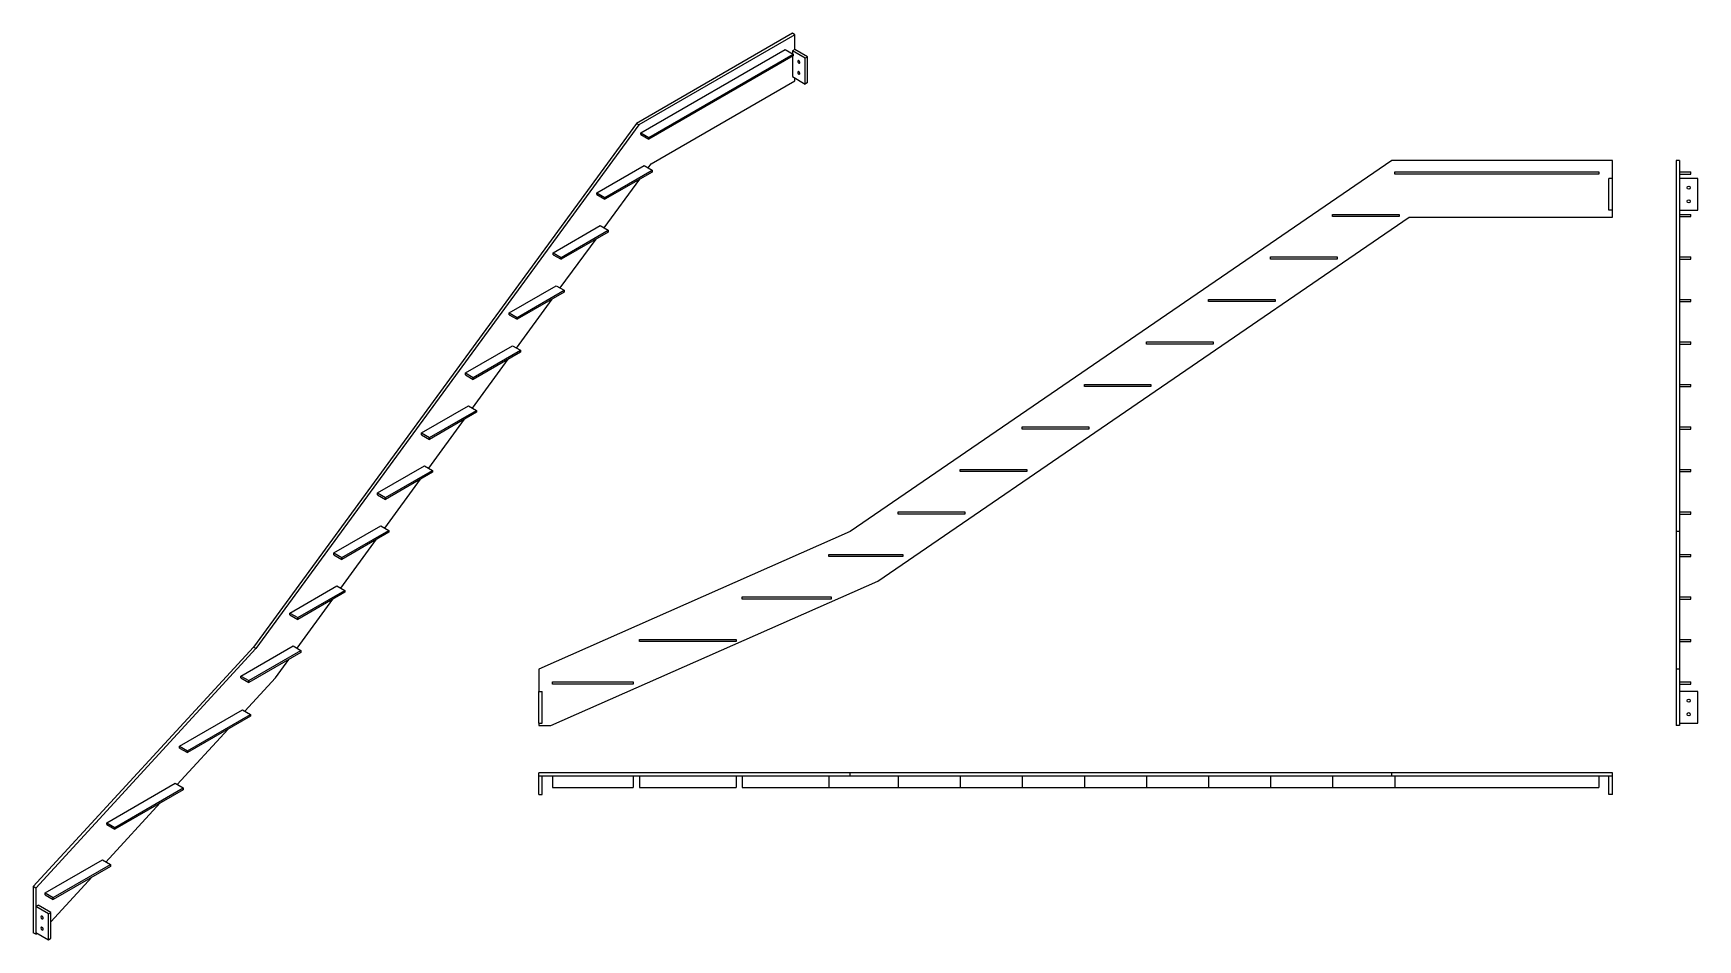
# Model space of a CAD drawing. Header units: millimetres. Extents: x -4693 to 2669, y -1587 to 2424.
import ezdxf

# ---------------------------------------------------------------- set-up
doc = ezdxf.new("R2010")
doc.units = ezdxf.units.MM
for name, color, linetype in [('ProjItem168', 7, 'CONTINUOUS'), ('ProjItem169', 7, 'CONTINUOUS'), ('ProjItem170', 7, 'CONTINUOUS'), ('ProjItem171', 7, 'CONTINUOUS')]:
    doc.layers.add(name, color=color, linetype=linetype)

msp = doc.modelspace()

# ---------------------------------------------------------------- linework, layer by layer
at = {"layer": 'ProjItem168'}
for p, q in [((1315.78, 1860.66), (-1079.84, 219.784)), ((2291.87, 1860.66), (1315.78, 1860.66)), ((2291.87, 1780.66), (2291.87, 1860.66)), ((1328.88, 1800.66), (1328.88, 1810.66)), ((1328.88, 1810.66), (2231.87, 1810.66)), ((2231.87, 1800.66), (1328.88, 1800.66)), ((2231.87, 1810.66), (2231.87, 1800.66)), ((2291.87, 1780.66), (2276.87, 1780.66)), ((2276.87, 1640.66), (2276.87, 1780.66)), ((2291.87, 1640.66), (2291.87, 1780.66)), ((1054.35, 1612.62), (1054.35, 1622.62)), ((1054.35, 1622.62), (1348.88, 1622.62)), ((1348.88, 1622.62), (1348.88, 1612.62)), ((2291.87, 1640.66), (2276.87, 1640.66)), ((2291.87, 1610.66), (2291.87, 1640.66)), ((-957.633, 0.4664), (1393.19, 1610.66)), ((1348.88, 1612.62), (1054.35, 1612.62)), ((1393.19, 1610.66), (2291.87, 1610.66)), ((779.827, 1424.59), (779.827, 1434.59)), ((779.827, 1434.59), (1074.35, 1434.59)), ((1074.35, 1424.59), (779.827, 1424.59)), ((1074.35, 1434.59), (1074.35, 1424.59)), ((505.301, 1236.55), (505.301, 1246.55)), ((505.301, 1246.55), (799.827, 1246.55)), ((799.827, 1236.55), (505.301, 1236.55)), ((799.827, 1246.55), (799.827, 1236.55)), ((230.775, 1048.52), (230.775, 1058.52)), ((230.775, 1058.52), (525.301, 1058.52)), ((525.301, 1048.52), (230.775, 1048.52)), ((525.301, 1058.52), (525.301, 1048.52)), ((-43.7504, 860.479), (-43.7504, 870.479)), ((-43.7504, 870.479), (250.775, 870.479)), ((250.775, 860.479), (-43.7504, 860.479)), ((250.775, 870.479), (250.775, 860.479)), ((-318.276, 672.444), (-318.276, 682.444)), ((-318.276, 682.444), (-23.7504, 682.444)), ((-23.7504, 672.444), (-318.276, 672.444)), ((-23.7504, 682.444), (-23.7504, 672.444)), ((-592.802, 484.408), (-592.802, 494.408)), ((-592.802, 494.408), (-298.276, 494.408)), ((-298.276, 484.408), (-592.802, 484.408)), ((-298.276, 494.408), (-298.276, 484.408)), ((-867.328, 296.372), (-867.328, 306.372)), ((-867.328, 306.372), (-572.802, 306.372)), ((-572.802, 296.372), (-867.328, 296.372)), ((-572.802, 306.372), (-572.802, 296.372)), ((-1079.84, 219.784), (-2457.13, -388.941)), ((-1174.13, 108.337), (-1174.13, 118.337)), ((-1174.13, 118.337), (-847.328, 118.337)), ((-847.328, 108.337), (-1174.13, 108.337)), ((-847.328, 118.337), (-847.328, 108.337)), ((-2404.35, -638.941), (-957.633, 0.4664)), ((-1558.13, -79.6992), (-1558.13, -69.6992)), ((-1558.13, -69.6992), (-1163.93, -69.6992)), ((-1163.93, -69.6992), (-1163.93, -79.6992)), ((-1163.93, -79.6992), (-1558.13, -79.6992)), ((-2012.13, -267.735), (-2012.13, -257.735)), ((-2012.13, -257.735), (-1584.61, -257.735)), ((-1584.61, -267.735), (-2012.13, -267.735)), ((-1584.61, -257.735), (-1584.61, -267.735)), ((-2457.13, -388.941), (-2457.13, -488.941)), ((-2457.13, -628.941), (-2457.13, -488.941)), ((-2457.13, -488.941), (-2442.13, -488.941)), ((-2442.13, -628.941), (-2442.13, -488.941)), ((-2397.13, -455.771), (-2397.13, -445.771)), ((-2397.13, -445.771), (-2039.33, -445.771)), ((-2039.33, -455.771), (-2397.13, -455.771)), ((-2039.33, -445.771), (-2039.33, -455.771)), ((-2457.13, -628.941), (-2457.13, -638.941)), ((-2457.13, -628.941), (-2442.13, -628.941)), ((-2457.13, -638.941), (-2404.35, -638.941))]:
    msp.add_line(p, q, dxfattribs=at)
at = {"layer": 'ProjItem169'}
for p, q in [((-1335.37, 2423.79), (-2025.57, 2025.3)), ((-1324.77, 2417.66), (-2014.96, 2019.18)), ((-1324.77, 2417.66), (-1335.37, 2423.79)), ((-1324.77, 2352.34), (-1324.77, 2417.66)), ((-2005.7, 1983.7), (-1367.19, 2352.34)), ((-1970.35, 1963.29), (-1331.84, 2331.93)), ((-1331.84, 2323.76), (-1970.35, 1955.12)), ((-1367.19, 2352.34), (-1331.84, 2331.93)), ((-1324.77, 2352.34), (-1335.37, 2346.22)), ((-1335.37, 2346.22), (-1335.37, 2333.97)), ((-1278.8, 2313.56), (-1335.37, 2346.22)), ((-1335.37, 2321.72), (-1335.37, 2231.91)), ((-1331.84, 2331.93), (-1331.84, 2323.76)), ((-1268.2, 2319.68), (-1324.77, 2352.34)), ((-1268.2, 2319.68), (-1278.8, 2313.56)), ((-1278.8, 2199.25), (-1278.8, 2313.56)), ((-1268.2, 2205.37), (-1268.2, 2319.68)), ((-1960.23, 1846.65), (-1324.77, 2213.54)), ((-1335.37, 2231.91), (-1278.8, 2199.25)), ((-1324.77, 2213.54), (-1324.77, 2225.79)), ((-1268.2, 2205.37), (-1278.8, 2199.25)), ((-2025.57, 2025.3), (-3719.53, -292.475)), ((-2014.96, 2019.18), (-3708.92, -298.599)), ((-2014.96, 2019.18), (-2025.57, 2025.3)), ((-2005.7, 1975.53), (-2005.7, 1983.7)), ((-2005.7, 1983.7), (-1970.35, 1963.29)), ((-2005.7, 1975.53), (-1970.35, 1955.12)), ((-1970.35, 1955.12), (-1970.35, 1963.29)), ((-1973.8, 1828.08), (-1960.23, 1846.65)), ((-2199.82, 1718.09), (-1991.56, 1838.33)), ((-2167.92, 1562.47), (-2009.82, 1778.8)), ((-2164.47, 1697.68), (-1956.21, 1817.92)), ((-1956.21, 1809.76), (-2164.47, 1689.52)), ((-1991.56, 1838.33), (-1956.21, 1817.92)), ((-1956.21, 1817.92), (-1956.21, 1809.76)), ((-2199.82, 1709.93), (-2199.82, 1718.09)), ((-2199.82, 1718.09), (-2164.47, 1697.68)), ((-2199.82, 1709.93), (-2164.47, 1689.52)), ((-2164.47, 1689.52), (-2164.47, 1697.68)), ((-2393.94, 1452.49), (-2185.68, 1572.73)), ((-2358.59, 1432.08), (-2150.32, 1552.31)), ((-2185.68, 1572.73), (-2150.32, 1552.31)), ((-2150.32, 1552.31), (-2150.32, 1544.15)), ((-2362.04, 1296.87), (-2203.94, 1513.2)), ((-2150.32, 1544.15), (-2358.59, 1423.91)), ((-2393.94, 1444.32), (-2393.94, 1452.49)), ((-2393.94, 1452.49), (-2358.59, 1432.08)), ((-2393.94, 1444.32), (-2358.59, 1423.91)), ((-2358.59, 1423.91), (-2358.59, 1432.08)), ((-2588.06, 1186.88), (-2379.8, 1307.12)), ((-2552.7, 1166.47), (-2344.44, 1286.71)), ((-2344.44, 1278.54), (-2552.7, 1158.31)), ((-2379.8, 1307.12), (-2344.44, 1286.71)), ((-2344.44, 1286.71), (-2344.44, 1278.54)), ((-2588.06, 1178.72), (-2588.06, 1186.88)), ((-2588.06, 1186.88), (-2552.7, 1166.47)), ((-2588.06, 1178.72), (-2552.7, 1158.31)), ((-2556.16, 1031.26), (-2398.05, 1247.59)), ((-2552.7, 1158.31), (-2552.7, 1166.47)), ((-2782.18, 921.277), (-2573.92, 1041.52)), ((-2573.92, 1041.52), (-2538.56, 1021.1)), ((-2750.28, 765.659), (-2592.17, 981.987)), ((-2746.82, 900.865), (-2538.56, 1021.1)), ((-2538.56, 1012.94), (-2746.82, 892.7)), ((-2538.56, 1021.1), (-2538.56, 1012.94)), ((-2782.18, 913.112), (-2782.18, 921.277)), ((-2782.18, 921.277), (-2746.82, 900.865)), ((-2782.18, 913.112), (-2746.82, 892.7)), ((-2746.82, 892.7), (-2746.82, 900.865)), ((-2976.3, 655.672), (-2768.04, 775.912)), ((-2940.94, 635.26), (-2732.68, 755.499)), ((-2732.68, 747.334), (-2940.94, 627.095)), ((-2768.04, 775.912), (-2732.68, 755.499)), ((-2732.68, 755.499), (-2732.68, 747.334)), ((-2944.4, 500.054), (-2786.29, 716.382)), ((-2976.3, 647.507), (-2976.3, 655.672)), ((-2976.3, 655.672), (-2940.94, 635.26)), ((-2976.3, 647.507), (-2940.94, 627.095)), ((-2940.94, 627.095), (-2940.94, 635.26)), ((-3170.42, 390.067), (-2962.16, 510.307)), ((-3138.52, 234.448), (-2980.41, 450.777)), ((-3135.06, 369.655), (-2926.8, 489.894)), ((-2926.8, 481.729), (-3135.06, 361.49)), ((-2962.16, 510.307), (-2926.8, 489.894)), ((-2926.8, 489.894), (-2926.8, 481.729)), ((-3170.42, 381.902), (-3170.42, 390.067)), ((-3170.42, 390.067), (-3135.06, 369.655)), ((-3170.42, 381.902), (-3135.06, 361.49)), ((-3135.06, 361.49), (-3135.06, 369.655)), ((-3364.54, 124.462), (-3156.28, 244.701)), ((-3329.18, 104.049), (-3120.92, 224.289)), ((-3156.28, 244.701), (-3120.92, 224.289)), ((-3120.92, 224.289), (-3120.92, 216.124)), ((-3332.64, -31.1567), (-3174.53, 185.172)), ((-3120.92, 216.124), (-3329.18, 95.8844)), ((-3364.54, 116.297), (-3364.54, 124.462)), ((-3364.54, 124.462), (-3329.18, 104.049)), ((-3364.54, 116.297), (-3329.18, 95.8844)), ((-3329.18, 95.8844), (-3329.18, 104.049)), ((-3558.66, -141.143), (-3350.39, -20.9038)), ((-3523.3, -161.556), (-3315.04, -41.3162)), ((-3315.04, -49.4811), (-3523.3, -169.721)), ((-3350.39, -20.9038), (-3315.04, -41.3162)), ((-3315.04, -41.3162), (-3315.04, -49.4811)), ((-3558.66, -149.308), (-3558.66, -141.143)), ((-3558.66, -141.143), (-3523.3, -161.556)), ((-3526.75, -296.762), (-3368.65, -80.4334)), ((-3558.66, -149.308), (-3523.3, -169.721)), ((-3523.3, -169.721), (-3523.3, -161.556)), ((-3719.53, -292.475), (-4693.42, -1351.78)), ((-3775.6, -419.926), (-3544.51, -286.509)), ((-3708.92, -298.599), (-3719.53, -292.475)), ((-3544.51, -286.509), (-3509.16, -306.921)), ((-3708.92, -298.599), (-4682.82, -1357.9)), ((-3740.24, -440.339), (-3509.16, -306.921)), ((-3509.16, -315.086), (-3740.24, -448.503)), ((-3622.51, -427.782), (-3562.77, -346.039)), ((-3509.16, -306.921), (-3509.16, -315.086)), ((-3775.6, -428.091), (-3775.6, -419.926)), ((-3775.6, -419.926), (-3740.24, -440.339)), ((-3775.6, -428.091), (-3740.24, -448.503)), ((-3758.08, -575.242), (-3622.51, -427.782)), ((-3740.24, -448.503), (-3740.24, -440.339)), ((-4047.13, -730.224), (-3768.39, -569.293)), ((-3768.39, -569.293), (-3733.03, -589.706)), ((-4056.58, -899.917), (-3830.76, -654.295)), ((-4011.77, -750.636), (-3733.03, -589.706)), ((-3733.03, -597.871), (-4011.77, -758.801)), ((-3733.03, -589.706), (-3733.03, -597.871)), ((-4047.13, -738.389), (-4047.13, -730.224)), ((-4047.13, -730.224), (-4011.77, -750.636)), ((-4047.13, -738.389), (-4011.77, -758.801)), ((-4011.77, -758.801), (-4011.77, -750.636)), ((-4368.15, -1069.1), (-4065.85, -894.565)), ((-4332.8, -1089.51), (-4030.5, -914.977)), ((-4030.5, -923.142), (-4332.8, -1097.68)), ((-4065.85, -894.565), (-4030.5, -914.977)), ((-4030.5, -914.977), (-4030.5, -923.142)), ((-4371.77, -1242.75), (-4131.6, -981.513)), ((-4368.15, -1077.26), (-4368.15, -1069.1)), ((-4368.15, -1069.1), (-4332.8, -1089.51)), ((-4368.15, -1077.26), (-4332.8, -1097.68)), ((-4332.8, -1097.68), (-4332.8, -1089.51)), ((-4640.39, -1379.81), (-4387.39, -1233.73)), ((-4387.39, -1233.73), (-4352.03, -1254.15)), ((-4615.64, -1508.01), (-4432.43, -1308.73)), ((-4605.03, -1400.22), (-4352.03, -1254.15)), ((-4352.03, -1262.31), (-4605.03, -1408.38)), ((-4352.03, -1254.15), (-4352.03, -1262.31)), ((-4682.82, -1357.9), (-4693.42, -1351.78)), ((-4693.42, -1351.78), (-4693.42, -1555.9)), ((-4682.82, -1357.9), (-4682.82, -1439.55)), ((-4640.39, -1387.97), (-4640.39, -1379.81)), ((-4640.39, -1379.81), (-4605.03, -1400.22)), ((-4640.39, -1387.97), (-4605.03, -1408.38)), ((-4682.82, -1439.55), (-4672.21, -1433.42)), ((-4682.82, -1439.55), (-4682.82, -1553.86)), ((-4626.25, -1472.21), (-4682.82, -1439.55)), ((-4615.64, -1466.08), (-4672.21, -1433.42)), ((-4626.25, -1472.21), (-4615.64, -1466.08)), ((-4626.25, -1586.52), (-4626.25, -1472.21)), ((-4615.64, -1580.39), (-4615.64, -1466.08)), ((-4605.03, -1408.38), (-4605.03, -1400.22)), ((-4682.82, -1562.02), (-4693.42, -1555.9)), ((-4682.82, -1553.86), (-4682.82, -1562.02)), ((-4682.82, -1553.86), (-4626.25, -1586.52)), ((-4682.82, -1562.02), (-4675.75, -1557.94)), ((-4626.25, -1586.52), (-4615.64, -1580.39))]:
    msp.add_line(p, q, dxfattribs=at)
for centre, major_axis, start_param, end_param in [((-1307.09, 2297.23), (3.5, -6.0622), -3.14159, -0.785398), ((-1307.09, 2297.23), (3.5, -6.0622), 0, -3.14159), ((-1307.09, 2297.23), (3.5, -6.0622), -0.785398, 0), ((-1307.09, 2248.24), (3.5, -6.0622), -3.14159, -0.785398), ((-1307.09, 2248.24), (3.5, -6.0622), 0, -3.14159), ((-1307.09, 2248.24), (3.5, -6.0622), -0.785398, 0), ((-4654.53, -1488.54), (-3.5, 6.0622), 0, 3.14159), ((-4654.53, -1537.53), (-3.5, 6.0622), 0, 3.14159), ((-4654.53, -1488.54), (-3.5, 6.0622), 5.49779, 0), ((-4654.53, -1537.53), (-3.5, 6.0622), 5.49779, 0), ((-4654.53, -1488.54), (-3.5, 6.0622), 3.14159, 5.49779), ((-4654.53, -1537.53), (-3.5, 6.0622), 3.14159, 5.49779)]:
    msp.add_ellipse(centre, major_axis=major_axis, ratio=0.57735, start_param=start_param, end_param=end_param, dxfattribs=at)
at = {"layer": 'ProjItem170'}
for p, q in [((2574.4, 1860.66), (2574.4, 219.784)), ((2589.4, 1860.66), (2574.4, 1860.66)), ((2589.4, 1860.66), (2589.4, 219.784)), ((2589.4, 1810.66), (2639.4, 1810.66)), ((2589.4, 1800.66), (2639.4, 1800.66)), ((2669.4, 1780.66), (2589.4, 1780.66)), ((2639.4, 1800.66), (2639.4, 1810.66)), ((2669.4, 1640.66), (2669.4, 1780.66)), ((2589.4, 1640.66), (2669.4, 1640.66)), ((2589.4, 1622.62), (2639.4, 1622.62)), ((2639.4, 1612.62), (2639.4, 1622.62)), ((2589.4, 1612.62), (2639.4, 1612.62)), ((2589.4, 1434.59), (2639.4, 1434.59)), ((2589.4, 1424.59), (2639.4, 1424.59)), ((2639.4, 1424.59), (2639.4, 1434.59)), ((2589.4, 1246.55), (2639.4, 1246.55)), ((2589.4, 1236.55), (2639.4, 1236.55)), ((2639.4, 1236.55), (2639.4, 1246.55)), ((2589.4, 1058.52), (2639.4, 1058.52)), ((2589.4, 1048.52), (2639.4, 1048.52)), ((2639.4, 1048.52), (2639.4, 1058.52)), ((2589.4, 870.479), (2639.4, 870.479)), ((2589.4, 860.479), (2639.4, 860.479)), ((2639.4, 860.479), (2639.4, 870.479)), ((2589.4, 682.444), (2639.4, 682.444)), ((2589.4, 672.444), (2639.4, 672.444)), ((2639.4, 672.444), (2639.4, 682.444)), ((2589.4, 494.408), (2639.4, 494.408)), ((2589.4, 484.408), (2639.4, 484.408)), ((2639.4, 484.408), (2639.4, 494.408)), ((2589.4, 306.372), (2639.4, 306.372)), ((2589.4, 296.372), (2639.4, 296.372)), ((2639.4, 296.372), (2639.4, 306.372)), ((2589.4, 219.784), (2574.4, 219.784)), ((2574.4, 219.784), (2574.4, -388.941)), ((2589.4, 219.784), (2589.4, -388.941)), ((2589.4, 118.337), (2639.4, 118.337)), ((2589.4, 108.337), (2639.4, 108.337)), ((2639.4, 108.337), (2639.4, 118.337)), ((2589.4, -69.6992), (2639.4, -69.6992)), ((2639.4, -79.6992), (2639.4, -69.6992)), ((2589.4, -79.6992), (2639.4, -79.6992)), ((2589.4, -257.735), (2639.4, -257.735)), ((2589.4, -267.735), (2639.4, -267.735)), ((2639.4, -267.735), (2639.4, -257.735)), ((2589.4, -388.941), (2574.4, -388.941)), ((2574.4, -388.941), (2574.4, -638.941)), ((2589.4, -388.941), (2589.4, -488.941)), ((2589.4, -445.771), (2639.4, -445.771)), ((2589.4, -455.771), (2639.4, -455.771)), ((2589.4, -488.941), (2589.4, -628.941)), ((2669.4, -488.941), (2589.4, -488.941)), ((2639.4, -455.771), (2639.4, -445.771)), ((2669.4, -628.941), (2669.4, -488.941)), ((2589.4, -638.941), (2574.4, -638.941)), ((2589.4, -628.941), (2589.4, -638.941)), ((2589.4, -628.941), (2669.4, -628.941))]:
    msp.add_line(p, q, dxfattribs=at)
for centre in [(2629.4, 1740.66), (2629.4, 1680.66), (2629.4, -528.941), (2629.4, -588.941)]:
    msp.add_circle(centre, 7, dxfattribs=at)
at = {"layer": 'ProjItem171'}
for p, q in [((-2457.13, -863.507), (-2457.13, -848.507)), ((-1079.84, -848.507), (-2457.13, -848.507)), ((-1079.84, -863.507), (-2457.13, -863.507)), ((-2457.13, -943.507), (-2457.13, -863.507)), ((-2442.13, -943.507), (-2442.13, -863.507)), ((-2397.13, -863.507), (-2397.13, -913.507)), ((-2039.33, -863.507), (-2039.33, -913.507)), ((-2012.13, -863.507), (-2012.13, -913.507)), ((-1584.61, -863.507), (-1584.61, -913.507)), ((-1558.13, -863.507), (-1558.13, -913.507)), ((-1174.13, -863.507), (-1174.13, -913.507)), ((-1079.84, -863.507), (-1079.84, -848.507)), ((1315.78, -848.507), (-1079.84, -848.507)), ((1315.78, -863.507), (-1079.84, -863.507)), ((-867.328, -863.507), (-867.328, -913.507)), ((-592.802, -863.507), (-592.802, -913.507)), ((-318.276, -863.507), (-318.276, -913.507)), ((-43.7504, -863.507), (-43.7504, -913.507)), ((230.775, -863.507), (230.775, -913.507)), ((505.301, -863.507), (505.301, -913.507)), ((779.827, -863.507), (779.827, -913.507)), ((1054.35, -863.507), (1054.35, -913.507)), ((2291.87, -848.507), (1315.78, -848.507)), ((1315.78, -863.507), (1315.78, -848.507)), ((2291.87, -863.507), (1315.78, -863.507)), ((1328.88, -863.507), (1328.88, -913.507)), ((2231.87, -863.507), (2231.87, -913.507)), ((2276.87, -943.507), (2276.87, -863.507)), ((2291.87, -863.507), (2291.87, -848.507)), ((2291.87, -943.507), (2291.87, -863.507)), ((-2457.13, -943.507), (-2442.13, -943.507)), ((-2397.13, -913.507), (-2039.33, -913.507)), ((-2012.13, -913.507), (-1584.61, -913.507)), ((-1558.13, -913.507), (-1174.13, -913.507)), ((-1174.13, -913.507), (-867.328, -913.507)), ((-867.328, -913.507), (-592.802, -913.507)), ((-592.802, -913.507), (-318.276, -913.507)), ((-318.276, -913.507), (-43.7504, -913.507)), ((-43.7504, -913.507), (230.775, -913.507)), ((230.775, -913.507), (505.301, -913.507)), ((505.301, -913.507), (779.827, -913.507)), ((779.827, -913.507), (1054.35, -913.507)), ((1054.35, -913.507), (1328.88, -913.507)), ((1328.88, -913.507), (2231.87, -913.507)), ((2291.87, -943.507), (2276.87, -943.507))]:
    msp.add_line(p, q, dxfattribs=at)

doc.saveas('drawing.dxf')
